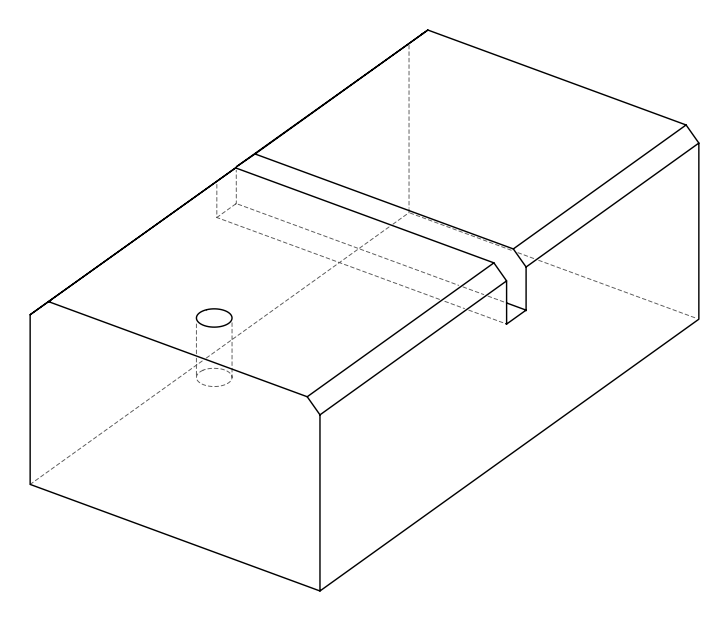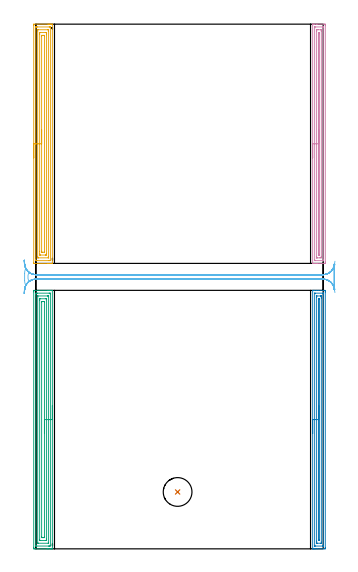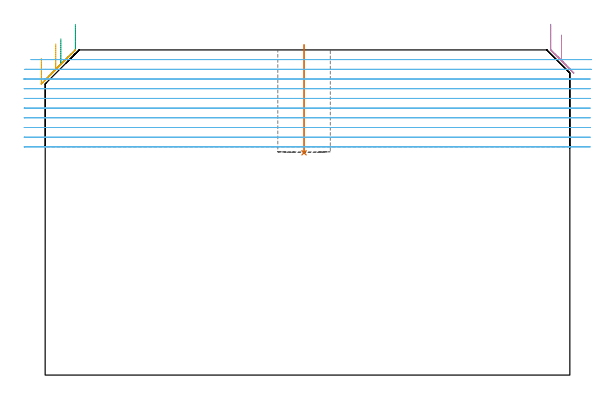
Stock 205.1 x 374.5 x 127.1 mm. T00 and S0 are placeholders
(PLAN: 6 operations, 2 tool changes, 36.4 min)
(1 INDEXABLE_INSERT_DRILL_BLIND_HOLE_FROM_SOLID | STEP1POCKET | NXT0302_012 | 0.17 min | 13171 mm3)
(2 AREA_MILL | FG_CHAMFER_SURFACE | UGT0205_001 | 6.08 min | 7694 mm3)
(3 AREA_MILL_1 | FG_CHAMFER_SURFACE_1 | UGT0205_001 | 7.65 min | 16924 mm3)
(4 AREA_MILL_2 | FG_CHAMFER_SURFACE_2 | UGT0205_001 | 5.64 min | 7140 mm3)
(5 AREA_MILL_3 | FG_CHAMFER_SURFACE_3 | UGT0205_001 | 7.1 min | 15701 mm3)
(6 MILL_RECTANGULAR_SLOT | SLOT_RECTANGULAR | NXT0201_012 | Follow Part, ap 4, ae 75% | 9.73 min | 147624 mm3)
(TOOL NXT0302_012 | Index. Insert Drill 20.5mm [880-D2050L25-03] | D20.5 PA176 FL62 Z2)
(TOOL UGT0205_001 | Chamfer Mill 20 x 3 x 45 deg. | D20 FL50 Z2)
(TOOL NXT0201_012 | ENDMILL 16mm [2P460-1600-NA 1630] | D16 FL38 Z6)
(OP 1 INDEXABLE_INSERT_DRILL_BLIND_HOLE_FROM_SOLID)
G17 G21 G94 G90
T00 M6
G54
G17 G0 G90 X101.2 Y40.6 S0 M3
G43 Z137.1 H1
G94 G81 G98 Z86.9 F250. R129.1
G80
M5
M2
(OP 2 AREA_MILL)
G17 G21 G94 G90
T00 M6
G54
G17 G0 G90 X197.6 Y82.25 S1061 M3
G43 Z137.1 H0
G94 G1 Y82.288 Z136.228 F250.
Y82.402 Z135.363
Y82.591 Z134.512
Y82.853 Z133.68
Y83.187 Z132.874
Y83.59 Z132.1
Y84.059 Z131.364
Y84.59 Z130.672
Y85.179 Z130.029
Y85.822 Z129.439
Y86.514 Z128.908
Y87.25 Z128.44
Y88.024 Z128.037
Y88.83 Z127.703
Y89.662 Z127.441
Y90.514 Z127.252
Y91.378 Z127.138
Y92.25 Z127.1
Y184.321
X197.603 Y184.491 Z127.088
X197.628 Y184.5 Z127.063
X198.011 Z126.689
X198.291 Z126.409
X198.999 Z125.696
X200.24 Z124.457
X201.657 Z123.038
X205.821 Z118.877
X206.087 Y184.497 Z118.611
X206.592 Y184.491 Z118.106
X206.595 Y184.387 Z118.103
X206.599 Y183.874 Z118.101
X206.6 Y183.356 Z118.1
Y1.001
X206.599 Y0.626 Z118.101
X206.595 Y0.113 Z118.103
X206.592 Y0.009 Z118.106
X206.087 Y0. Z118.611
X200.771 Z123.923
X199.354 Z125.343
X198.999 Z125.696
X198.291 Z126.409
X198.011 Z126.689
X197.628 Z127.063
X197.603 Y0.009 Z127.088
X197.6 Y0.179 Z127.1
Y92.25
X199.014 Z125.686
X199.015 Y182.306 Z125.685
X199.016 Y182.416 Z125.684
X199.018 Y182.47 Z125.682
X199.02 Y182.489 Z125.68
X199.066 Y182.491 Z125.634
X199.477 Y182.499 Z125.223
X204.791 Z119.909
X205.051 Y182.495 Z119.649
X205.169 Y182.49 Z119.531
X205.179 Y182.484 Z119.521
X205.182 Y182.464 Z119.518
X205.185 Y182.413 Z119.515
X205.186 Y182.309 Z119.514
Y182.101
X205.185 Y2.194 Z119.515
X205.184 Y2.084 Z119.516
X205.182 Y2.03 Z119.518
X205.18 Y2.011 Z119.52
X205.134 Y2.009 Z119.566
X204.723 Y2.001 Z119.977
X199.409 Z125.291
X199.15 Y2.005 Z125.55
X199.032 Y2.01 Z125.668
X199.021 Y2.016 Z125.679
X199.018 Y2.036 Z125.682
X199.016 Y2.087 Z125.684
X199.014 Y2.191 Z125.686
Y2.398
Y92.25
X200.428 Z124.272
X200.429 Y179.75 Z124.271
X200.431 Y180.299 Z124.269
X200.434 Y180.47 Z124.266
X200.435 Y180.485 Z124.265
X200.453 Y180.49 Z124.247
X200.505 Y180.496 Z124.195
X200.572 Y180.499 Z124.128
X203.23 Y180.5 Z121.47
X203.429 Y180.498 Z121.271
X203.628 Y180.494 Z121.072
X203.755 Y180.49 Z120.945
X203.765 Y180.413 Z120.935
X203.767 Y180.299 Z120.933
X203.77 Y179.954 Z120.93
X203.771 Y179.405 Z120.929
X203.772 Y179.059 Z120.928
X203.771 Y4.75 Z120.929
X203.769 Y4.201 Z120.931
X203.766 Y4.03 Z120.934
X203.765 Y4.015 Z120.935
X203.747 Y4.01 Z120.953
X203.695 Y4.004 Z121.005
X203.628 Y4.001 Z121.072
X200.97 Y4. Z123.73
X200.771 Y4.002 Z123.929
X200.572 Y4.006 Z124.128
X200.445 Y4.01 Z124.255
X200.436 Y4.087 Z124.264
X200.433 Y4.201 Z124.267
X200.43 Y4.546 Z124.27
X200.429 Y5.095 Z124.271
X200.428 Y5.441 Z124.272
Y92.25
X201.843 Z122.857
Y178.323
X201.844 Y178.41 Z122.856
X201.848 Y178.478 Z122.852
X201.85 Y178.49 Z122.85
X201.858 Y178.494 Z122.842
X201.884 Y178.497 Z122.816
X202.1 Y178.499 Z122.6
X202.316 Y178.497 Z122.384
X202.342 Y178.494 Z122.358
X202.35 Y178.49 Z122.35
X202.352 Y178.478 Z122.348
X202.356 Y178.41 Z122.344
X202.357 Y178.324 Z122.343
Y6.177
X202.356 Y6.09 Z122.344
X202.352 Y6.022 Z122.348
X202.35 Y6.01 Z122.35
X202.342 Y6.006 Z122.358
X202.316 Y6.003 Z122.384
X202.1 Y6.001 Z122.6
X201.884 Y6.003 Z122.816
X201.858 Y6.006 Z122.842
X201.85 Y6.01 Z122.85
X201.848 Y6.022 Z122.852
X201.845 Y6.09 Z122.855
X201.843 Y6.176 Z122.857
Y92.25
Y93.122 Z122.895
Y93.987 Z123.009
Y94.838 Z123.198
Y95.67 Z123.46
Y96.476 Z123.794
Y97.25 Z124.197
Y97.986 Z124.666
Y98.678 Z125.197
Y99.321 Z125.786
Y99.91 Z126.429
Y100.442 Z127.122
Y100.91 Z127.857
Y101.313 Z128.631
Y101.647 Z129.437
Y101.909 Z130.269
Y102.098 Z131.121
Y102.212 Z131.986
Y102.25 Z132.857
G0 Z137.1
M5
M2
(OP 3 AREA_MILL_1)
G17 G21 G94 G90
T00 M6
G54
G17 G0 G90 X11.8 Y102.25 S1061 M3
G43 Z137.1 H0
G94 G1 Y102.212 Z136.228 F250.
Y102.098 Z135.363
Y101.909 Z134.512
Y101.647 Z133.68
Y101.313 Z132.874
Y100.91 Z132.1
Y100.442 Z131.364
Y99.91 Z130.672
Y99.321 Z130.029
Y98.678 Z129.439
Y97.986 Z128.908
Y97.25 Z128.44
Y96.476 Z128.037
Y95.67 Z127.703
Y94.838 Z127.441
Y93.986 Z127.252
Y93.122 Z127.138
Y92.25 Z127.1
Y0.179
X11.797 Y0.009 Z127.088
X11.789 Y0.007 Z127.08
X11.424 Y0. Z126.723
X11.153 Z126.452
X10.447 Z125.742
X9.211 Z124.508
X8.681 Z123.976
X8.063 Z123.359
X-0.412 Z114.886
X-1.03 Y0.002 Z114.268
X-1.25 Y0.004 Z114.048
X-1.492 Y0.009 Z113.806
X-1.495 Y0.154 Z113.803
X-1.499 Y0.626 Z113.801
X-1.5 Y1.102 Z113.8
Y183.457
X-1.499 Y183.874 Z113.801
X-1.495 Y184.346 Z113.803
X-1.492 Y184.491 Z113.806
X-1.03 Y184.5 Z114.268
X8.681 Z123.976
X10.094 Z125.39
X10.447 Z125.742
X11.153 Z126.452
X11.424 Z126.724
X11.789 Y184.493 Z127.08
X11.797 Y184.491 Z127.088
X11.8 Y184.321 Z127.1
Y92.25
X10.386 Z125.686
X10.385 Y2.476 Z125.685
X10.384 Y2.413 Z125.684
X10.374 Y2.01 Z125.674
X9.97 Y2.002 Z125.27
X9.564 Y2.001 Z124.864
X9.089 Y2. Z124.389
X0.736 Y2.001 Z116.036
X0.259 Y2.003 Z115.559
X0.026 Y2.01 Z115.326
X-0.079 Y2.03 Z115.221
X-0.085 Y2.351 Z115.215
Y2.413
Y182.024
X-0.084 Y182.087 Z115.216
X-0.074 Y182.49 Z115.226
X0.33 Y182.498 Z115.63
X0.736 Y182.499 Z116.036
X1.21 Y182.5 Z116.51
X9.564 Y182.499 Z124.864
X10.041 Y182.497 Z125.341
X10.274 Y182.49 Z125.574
X10.379 Y182.47 Z125.679
X10.385 Y182.149 Z125.685
Y182.087
X10.386 Y92.25 Z125.686
X8.971 Z124.271
Y4.201
X8.969 Y4.054 Z124.269
X8.966 Y4.019 Z124.266
X8.965 Y4.01 Z124.265
X8.946 Y4.007 Z124.246
X8.878 Y4.001 Z124.178
X1.817 Y4. Z117.117
X1.619 Y4.001 Z116.919
X1.42 Y4.003 Z116.72
X1.364 Y4.007 Z116.664
X1.335 Y4.01 Z116.635
X1.333 Y4.026 Z116.633
X1.33 Y4.103 Z116.63
X1.329 Y4.201 Z116.629
X1.328 Y4.495 Z116.628
X1.329 Y180.299 Z116.629
X1.331 Y180.446 Z116.631
X1.333 Y180.481 Z116.633
X1.335 Y180.49 Z116.635
X1.354 Y180.493 Z116.654
X1.421 Y180.499 Z116.721
X8.483 Y180.5 Z123.783
X8.681 Y180.499 Z123.981
X8.88 Y180.497 Z124.18
X8.936 Y180.493 Z124.236
X8.965 Y180.49 Z124.265
X8.967 Y180.474 Z124.267
X8.97 Y180.397 Z124.27
X8.971 Y180.299 Z124.271
Y180.005
Y92.25
X7.557 Z122.857
Y6.883
X7.554 Y6.236 Z122.854
X7.55 Y6.026 Z122.85
X7.351 Y6.01 Z122.651
X6.905 Y6. Z122.205
X3.373 Z118.673
X2.947 Y6.01 Z118.247
X2.749 Y6.019 Z118.049
X2.747 Y6.132 Z118.047
X2.743 Y6.638 Z118.043
Y177.617
X2.746 Y178.264 Z118.046
X2.749 Y178.474 Z118.049
X2.949 Y178.49 Z118.249
X3.395 Y178.5 Z118.695
X6.927 Z122.227
X7.353 Y178.49 Z122.653
X7.55 Y178.481 Z122.85
X7.553 Y178.368 Z122.853
X7.557 Y177.862 Z122.857
Y92.25
X6.143 Z121.443
Y8.447
X6.14 Y8.224 Z121.44
X6.136 Y8.076 Z121.436
X6.13 Y8.009 Z121.43
X6.115 Y8.007 Z121.415
X6.033 Y8.003 Z121.333
X5.812 Y8. Z121.112
X5.15 Z120.45
X4.929 Z120.229
X4.267 Y8.007 Z119.567
X4.179 Y8.01 Z119.479
X4.164 Y8.336 Z119.464
X4.159 Y8.559 Z119.459
X4.157 Y8.671 Z119.457
Y176.053
X4.16 Y176.276 Z119.46
X4.164 Y176.424 Z119.464
X4.17 Y176.491 Z119.47
X4.185 Y176.493 Z119.485
X4.267 Y176.497 Z119.567
X4.488 Y176.5 Z119.788
X5.15 Z120.45
X5.371 Y176.499 Z120.671
X6.033 Y176.492 Z121.333
X6.121 Y176.49 Z121.421
X6.136 Y176.164 Z121.436
X6.141 Y175.941 Z121.441
X6.143 Y175.829 Z121.443
Y92.25
Y91.378 Z121.481
Y90.513 Z121.595
Y89.662 Z121.784
Y88.83 Z122.046
Y88.024 Z122.38
Y87.25 Z122.783
Y86.514 Z123.252
Y85.822 Z123.783
Y85.179 Z124.372
Y84.59 Z125.015
Y84.058 Z125.707
Y83.59 Z126.443
Y83.187 Z127.217
Y82.853 Z128.023
Y82.591 Z128.855
Y82.402 Z129.707
Y82.288 Z130.571
Y82.25 Z131.443
G0 Z137.1
M5
M2
(OP 4 AREA_MILL_2)
G17 G21 G94 G90
T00 M6
G54
G17 G0 G90 X197.6 Y279.1 S1061 M3
G43 Z137.1 H0
G94 G1 Y279.138 Z136.228 F250.
Y279.252 Z135.363
Y279.441 Z134.512
Y279.703 Z133.68
Y280.037 Z132.874
Y280.44 Z132.1
Y280.908 Z131.364
Y281.44 Z130.672
Y282.029 Z130.029
Y282.672 Z129.44
Y283.364 Z128.908
Y284.1 Z128.44
Y284.874 Z128.037
Y285.68 Z127.703
Y286.512 Z127.441
Y287.364 Z127.252
Y288.228 Z127.138
Y289.1 Z127.1
Y374.339
X197.602 Y374.491 Z127.088
X197.625 Y374.5 Z127.065
X197.97 Z126.73
X198.362 Z126.338
X198.999 Z125.696
X200.204 Z124.493
X200.771 Z123.923
X205.803 Z118.894
X206.087 Y374.497 Z118.611
X206.592 Y374.492 Z118.106
X206.594 Y374.405 Z118.103
X206.599 Y373.893 Z118.101
X206.6 Y373.376 Z118.1
Y204.682
X206.599 Y204.307 Z118.101
X206.594 Y203.795 Z118.103
X206.592 Y203.708 Z118.106
X206.087 Y203.7 Z118.611
X200.771 Z123.923
X200.204 Z124.493
X199.885 Z124.811
X199.318 Z125.378
X198.999 Z125.696
X198.362 Z126.338
X197.97 Z126.73
X197.625 Z127.065
X197.602 Y203.709 Z127.088
X197.6 Y203.861 Z127.1
Y289.1
X199.014 Z125.686
Y372.093
X199.015 Y372.327 Z125.685
X199.018 Y372.437 Z125.682
X199.021 Y372.482 Z125.679
X199.107 Y372.49 Z125.593
X199.497 Y372.499 Z125.203
X204.812 Y372.5 Z119.888
X205.054 Y372.495 Z119.646
X205.154 Y372.49 Z119.546
X205.179 Y372.477 Z119.521
X205.182 Y372.433 Z119.518
X205.185 Y372.33 Z119.515
X205.186 Y372.123 Z119.514
Y206.107
X205.185 Y205.873 Z119.515
X205.182 Y205.763 Z119.518
X205.179 Y205.718 Z119.521
X205.093 Y205.71 Z119.607
X204.703 Y205.701 Z119.997
X199.388 Y205.7 Z125.312
X199.146 Y205.705 Z125.554
X199.046 Y205.71 Z125.654
X199.021 Y205.723 Z125.679
X199.018 Y205.767 Z125.682
X199.015 Y205.87 Z125.685
X199.014 Y206.077 Z125.686
Y289.1
X200.428 Z124.272
X200.429 Y369.43 Z124.271
Y369.774
X200.433 Y370.323 Z124.267
X200.435 Y370.486 Z124.265
X200.6 Y370.496 Z124.1
X200.771 Y370.498 Z123.929
X201.481 Y370.5 Z123.219
X203.253 Z121.447
X203.429 Y370.499 Z121.271
X203.605 Y370.497 Z121.095
X203.722 Y370.493 Z120.978
X203.76 Y370.49 Z120.94
X203.765 Y370.477 Z120.935
X203.767 Y370.437 Z120.933
X203.77 Y370.323 Z120.93
X203.771 Y369.978 Z120.929
X203.772 Y369.43 Z120.928
X203.771 Y208.77 Z120.929
X203.77 Y208.426 Z120.93
X203.766 Y207.877 Z120.934
X203.765 Y207.714 Z120.935
X203.6 Y207.704 Z121.1
X203.429 Y207.702 Z121.271
X202.719 Y207.7 Z121.981
X200.947 Z123.753
X200.771 Y207.701 Z123.929
X200.595 Y207.703 Z124.105
X200.479 Y207.707 Z124.221
X200.44 Y207.71 Z124.26
X200.435 Y207.723 Z124.265
X200.433 Y207.762 Z124.267
X200.43 Y207.877 Z124.27
X200.429 Y208.222 Z124.271
X200.428 Y208.77 Z124.272
Y289.1
X201.843 Z122.857
Y368.164
X201.845 Y368.348 Z122.855
X201.849 Y368.436 Z122.851
X201.853 Y368.49 Z122.847
X201.898 Y368.492 Z122.802
X202.1 Y368.494 Z122.6
X202.302 Y368.492 Z122.398
X202.347 Y368.49 Z122.353
X202.351 Y368.436 Z122.349
X202.353 Y368.351 Z122.347
X202.357 Y367.832 Z122.343
Y367.645
X202.356 Y210.036 Z122.344
X202.355 Y209.852 Z122.345
X202.351 Y209.764 Z122.349
X202.347 Y209.71 Z122.353
X202.302 Y209.708 Z122.398
X202.1 Y209.706 Z122.6
X201.898 Y209.708 Z122.802
X201.853 Y209.71 Z122.847
X201.849 Y209.764 Z122.851
X201.847 Y209.849 Z122.853
X201.843 Y210.367 Z122.857
Y210.555
Y289.1
Y289.972 Z122.895
Y290.836 Z123.009
Y291.688 Z123.198
Y292.52 Z123.46
Y293.326 Z123.794
Y294.1 Z124.197
Y294.836 Z124.666
Y295.528 Z125.197
Y296.171 Z125.786
Y296.76 Z126.43
Y297.292 Z127.122
Y297.76 Z127.857
Y298.163 Z128.631
Y298.497 Z129.437
Y298.759 Z130.269
Y298.948 Z131.121
Y299.062 Z131.986
Y299.1 Z132.857
G0 Z137.1
M5
M2
(OP 5 AREA_MILL_3)
G17 G21 G94 G90
T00 M6
G54
G17 G0 G90 X-1.5 Y279.1 S1061 M3
G43 Z137.1 H0
Z123.8
G94 G1 Y279.138 Z122.928 F250.
Y279.252 Z122.064
Y279.441 Z121.212
Y279.703 Z120.38
Y280.037 Z119.574
Y280.44 Z118.8
Y280.908 Z118.064
Y281.44 Z117.372
Y282.029 Z116.729
Y282.672 Z116.14
Y283.364 Z115.608
Y284.1 Z115.14
Y284.874 Z114.737
Y285.68 Z114.403
Y286.512 Z114.141
Y287.364 Z113.952
Y288.228 Z113.838
Y289.1 Z113.8
Y373.893
X-1.496 Y374.314 Z113.802
X-1.492 Y374.49 Z113.806
X-1.312 Y374.5 Z113.985
X8.681 Z123.975
X9.246 Z124.543
X9.564 Z124.86
X10.129 Z125.425
X10.447 Z125.742
X11.462 Z126.762
X11.745 Y374.49 Z127.037
X11.791 Y374.472 Z127.083
X11.797 Y374.467 Z127.089
X11.8 Y374.339 Z127.1
Y203.861
X11.797 Y203.709 Z127.088
X11.79 Y203.707 Z127.081
X11.461 Y203.7 Z126.761
X11.082 Z126.382
X10.447 Z125.742
X9.246 Z124.543
X8.681 Z123.975
X-1.251 Z114.046
X-1.313 Y203.701 Z113.984
X-1.492 Y203.71 Z113.806
X-1.499 Y203.889 Z113.799
X-1.5 Y204.307 Z113.8
Y289.1
X-0.086 Z115.214
X-0.085 Y372.316 Z115.215
X-0.084 Y372.419 Z115.216
X-0.081 Y372.47 Z115.219
X-0.08 Y372.488 Z115.22
X-0.039 Y372.49 Z115.261
X0.35 Y372.498 Z115.65
X0.736 Y372.5 Z116.036
X1.231 Z116.531
X9.564 Y372.499 Z124.864
X10.062 Y372.497 Z125.362
X10.278 Y372.49 Z125.578
X10.379 Y372.485 Z125.679
X10.385 Y372.171 Z125.685
Y372.108
Y205.884
X10.384 Y205.781 Z125.684
X10.381 Y205.73 Z125.681
X10.38 Y205.712 Z125.68
X10.339 Y205.71 Z125.639
X9.95 Y205.702 Z125.25
X9.564 Y205.7 Z124.864
X9.069 Z124.369
X0.736 Z116.036
X0.239 Y205.702 Z115.539
X0.022 Y205.71 Z115.322
X-0.079 Y205.715 Z115.221
X-0.085 Y206.029 Z115.215
Y206.092
X-0.086 Y289.1 Z115.214
X1.328 Z116.628
X1.329 Y369.723 Z116.629
X1.333 Y370.323 Z116.633
X1.335 Y370.467 Z116.635
X1.343 Y370.49 Z116.643
X1.385 Y370.495 Z116.685
X1.444 Y370.499 Z116.744
X8.506 Y370.5 Z123.806
X8.681 Y370.498 Z123.981
X8.856 Y370.494 Z124.156
X8.965 Y370.489 Z124.265
X8.968 Y370.42 Z124.268
X8.97 Y370.323 Z124.27
X8.971 Y370.03 Z124.271
X8.972 Y369.43 Z124.272
X8.971 Y208.477 Z124.271
X8.967 Y207.877 Z124.267
X8.965 Y207.733 Z124.265
X8.957 Y207.71 Z124.257
X8.915 Y207.705 Z124.215
X8.855 Y207.701 Z124.155
X1.794 Y207.7 Z117.094
X1.619 Y207.702 Z116.919
X1.444 Y207.706 Z116.744
X1.335 Y207.711 Z116.635
X1.332 Y207.78 Z116.632
X1.33 Y207.877 Z116.63
X1.329 Y208.17 Z116.629
X1.328 Y208.77 Z116.628
Y289.1
X2.743 Z118.043
Y367.401
X2.744 Y367.645 Z118.044
X2.749 Y368.287 Z118.049
X2.757 Y368.49 Z118.057
X2.962 Y368.495 Z118.262
X3.384 Y368.5 Z118.684
X3.422 Z118.722
X6.953 Z122.253
X7.346 Y368.495 Z122.646
X7.536 Y368.49 Z122.836
X7.55 Y368.384 Z122.85
X7.556 Y367.89 Z122.856
X7.557 Y367.645 Z122.857
Y366.996
Y210.799
X7.556 Y210.555 Z122.856
X7.55 Y209.913 Z122.85
X7.543 Y209.71 Z122.843
X7.338 Y209.705 Z122.638
X6.916 Y209.7 Z122.216
X6.878 Z122.178
X3.347 Z118.647
X2.954 Y209.705 Z118.254
X2.764 Y209.71 Z118.064
X2.75 Y209.816 Z118.05
X2.744 Y210.31 Z118.044
X2.743 Y212.34 Z118.043
Y289.1
X4.157 Z119.457
Y366.083
X4.159 Y366.306 Z119.459
X4.163 Y366.454 Z119.463
X4.165 Y366.492 Z119.465
X4.17 Y366.494 Z119.47
X4.188 Y366.497 Z119.488
X4.267 Y366.499 Z119.567
X5.4 Y366.5 Z120.7
X6.033 Y366.496 Z121.333
X6.122 Y366.493 Z121.422
X6.131 Y366.491 Z121.431
X6.136 Y366.461 Z121.436
X6.14 Y366.343 Z121.44
X6.142 Y366.195 Z121.442
X6.143 Y365.972 Z121.443
Y365.86
Y212.117
X6.141 Y211.894 Z121.441
X6.137 Y211.746 Z121.437
X6.135 Y211.708 Z121.435
X6.13 Y211.706 Z121.43
X6.112 Y211.703 Z121.412
X6.033 Y211.701 Z121.333
X4.9 Y211.7 Z120.2
X4.267 Y211.704 Z119.567
X4.178 Y211.707 Z119.478
X4.169 Y211.709 Z119.469
X4.164 Y211.739 Z119.464
X4.16 Y211.857 Z119.46
X4.158 Y212.005 Z119.458
X4.157 Y212.451 Z119.457
Y289.1
Y289.972 Z119.495
Y290.836 Z119.609
Y291.688 Z119.798
Y292.52 Z120.06
Y293.326 Z120.394
Y294.1 Z120.797
Y294.836 Z121.265
Y295.528 Z121.796
Y296.171 Z122.386
Y296.76 Z123.029
Y297.292 Z123.721
Y297.76 Z124.457
Y298.163 Z125.231
Y298.497 Z126.037
Y298.759 Z126.869
Y298.948 Z127.72
Y299.062 Z128.585
Y299.1 Z129.457
G0 Z137.1
M5
M2
(OP 6 MILL_RECTANGULAR_SLOT)
G17 G21 G94 G90
T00 M6
G54
G17 G0 G90 X213.627 Y203.156 S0 M3
G43 Z137.1 H1
Z123.31
G94 G1 X212.396 Y200.42 F250.
G2 X205.1 Y195.7 R8. F500.
G1 X0.
G2 X-4.942 Y197.409 R8.
G3 X-4.944 Y190.789 R8.
G2 X0. Y192.5 R8.
G1 X205.1
G2 X212.398 Y187.777 R8.
G1 X213.627 Y185.04 F250.
G0 X213.5 Y205.264 Z119.52
G1 X212.978 Y202.309
G2 X205.1 Y195.7 R8. F500.
G1 X0.
G2 X-7.175 Y200.161 R8.
G3 X-8. Y196.622 R8.
G1 Y191.579
G3 X-7.174 Y188.04 R8.
G2 X0. Y192.5 R8.
G1 X205.1
G2 X212.981 Y185.873 R8.
G1 X213.496 Y182.918 F250.
G0 Z137.1
X-8.447 Y183.215
Z115.73
G1 X-7.828 Y186.151
G2 X0. Y192.5 R8. F500.
G1 X205.1
G2 X213.09 Y184.9 R8.
G1 Y203.3
G2 X205.1 Y195.7 R8.
G1 X0.
G2 X-7.831 Y202.064 R8.
G1 X-8.445 Y205. F250.
G0 X-8.23 Y182.203 Z111.94
G1 X-7.97 Y185.192
G2 X0. Y192.5 R8. F500.
G1 X205.1
G2 X213.09 Y184.9 R8.
G1 Y203.3
G2 X205.1 Y195.7 R8.
G1 X0.
G2 X-7.97 Y203.008 R8.
G1 X-8.23 Y205.997 F250.
G0 Y182.203 Z108.15
G1 X-7.97 Y185.192
G2 X0. Y192.5 R8. F500.
G1 X205.1
G2 X213.09 Y184.9 R8.
G1 Y203.3
G2 X205.1 Y195.7 R8.
G1 X0.
G2 X-7.97 Y203.008 R8.
G1 X-8.23 Y205.997 F250.
G0 Y182.203 Z104.36
G1 X-7.97 Y185.192
G2 X0. Y192.5 R8. F500.
G1 X205.1
G2 X213.09 Y184.9 R8.
G1 Y203.3
G2 X205.1 Y195.7 R8.
G1 X0.
G2 X-7.97 Y203.008 R8.
G1 X-8.23 Y205.997 F250.
G0 Y182.203 Z100.57
G1 X-7.97 Y185.192
G2 X0. Y192.5 R8. F500.
G1 X205.1
G2 X213.09 Y184.9 R8.
G1 Y203.3
G2 X205.1 Y195.7 R8.
G1 X0.
G2 X-7.97 Y203.008 R8.
G1 X-8.23 Y205.997 F250.
G0 Y182.203 Z96.78
G1 X-7.97 Y185.192
G2 X0. Y192.5 R8. F500.
G1 X205.1
G2 X213.09 Y184.9 R8.
G1 Y203.3
G2 X205.1 Y195.7 R8.
G1 X0.
G2 X-7.97 Y203.008 R8.
G1 X-8.23 Y205.997 F250.
G0 Y182.203 Z92.99
G1 X-7.97 Y185.192
G2 X0. Y192.5 R8. F500.
G1 X205.1
G2 X213.09 Y184.9 R8.
G1 Y203.3
G2 X205.1 Y195.7 R8.
G1 X0.
G2 X-7.97 Y203.008 R8.
G1 X-8.23 Y205.997 F250.
G0 Y182.203 Z89.2
G1 X-7.97 Y185.192
G2 X0. Y192.5 R8. F500.
G1 X205.1
G2 X213.09 Y184.9 R8.
G1 Y203.3
G2 X205.1 Y195.7 R8.
G1 X0.
G2 X-7.97 Y203.008 R8.
G1 X-8.23 Y205.997 F250.
G0 Z137.1
M5
M2
